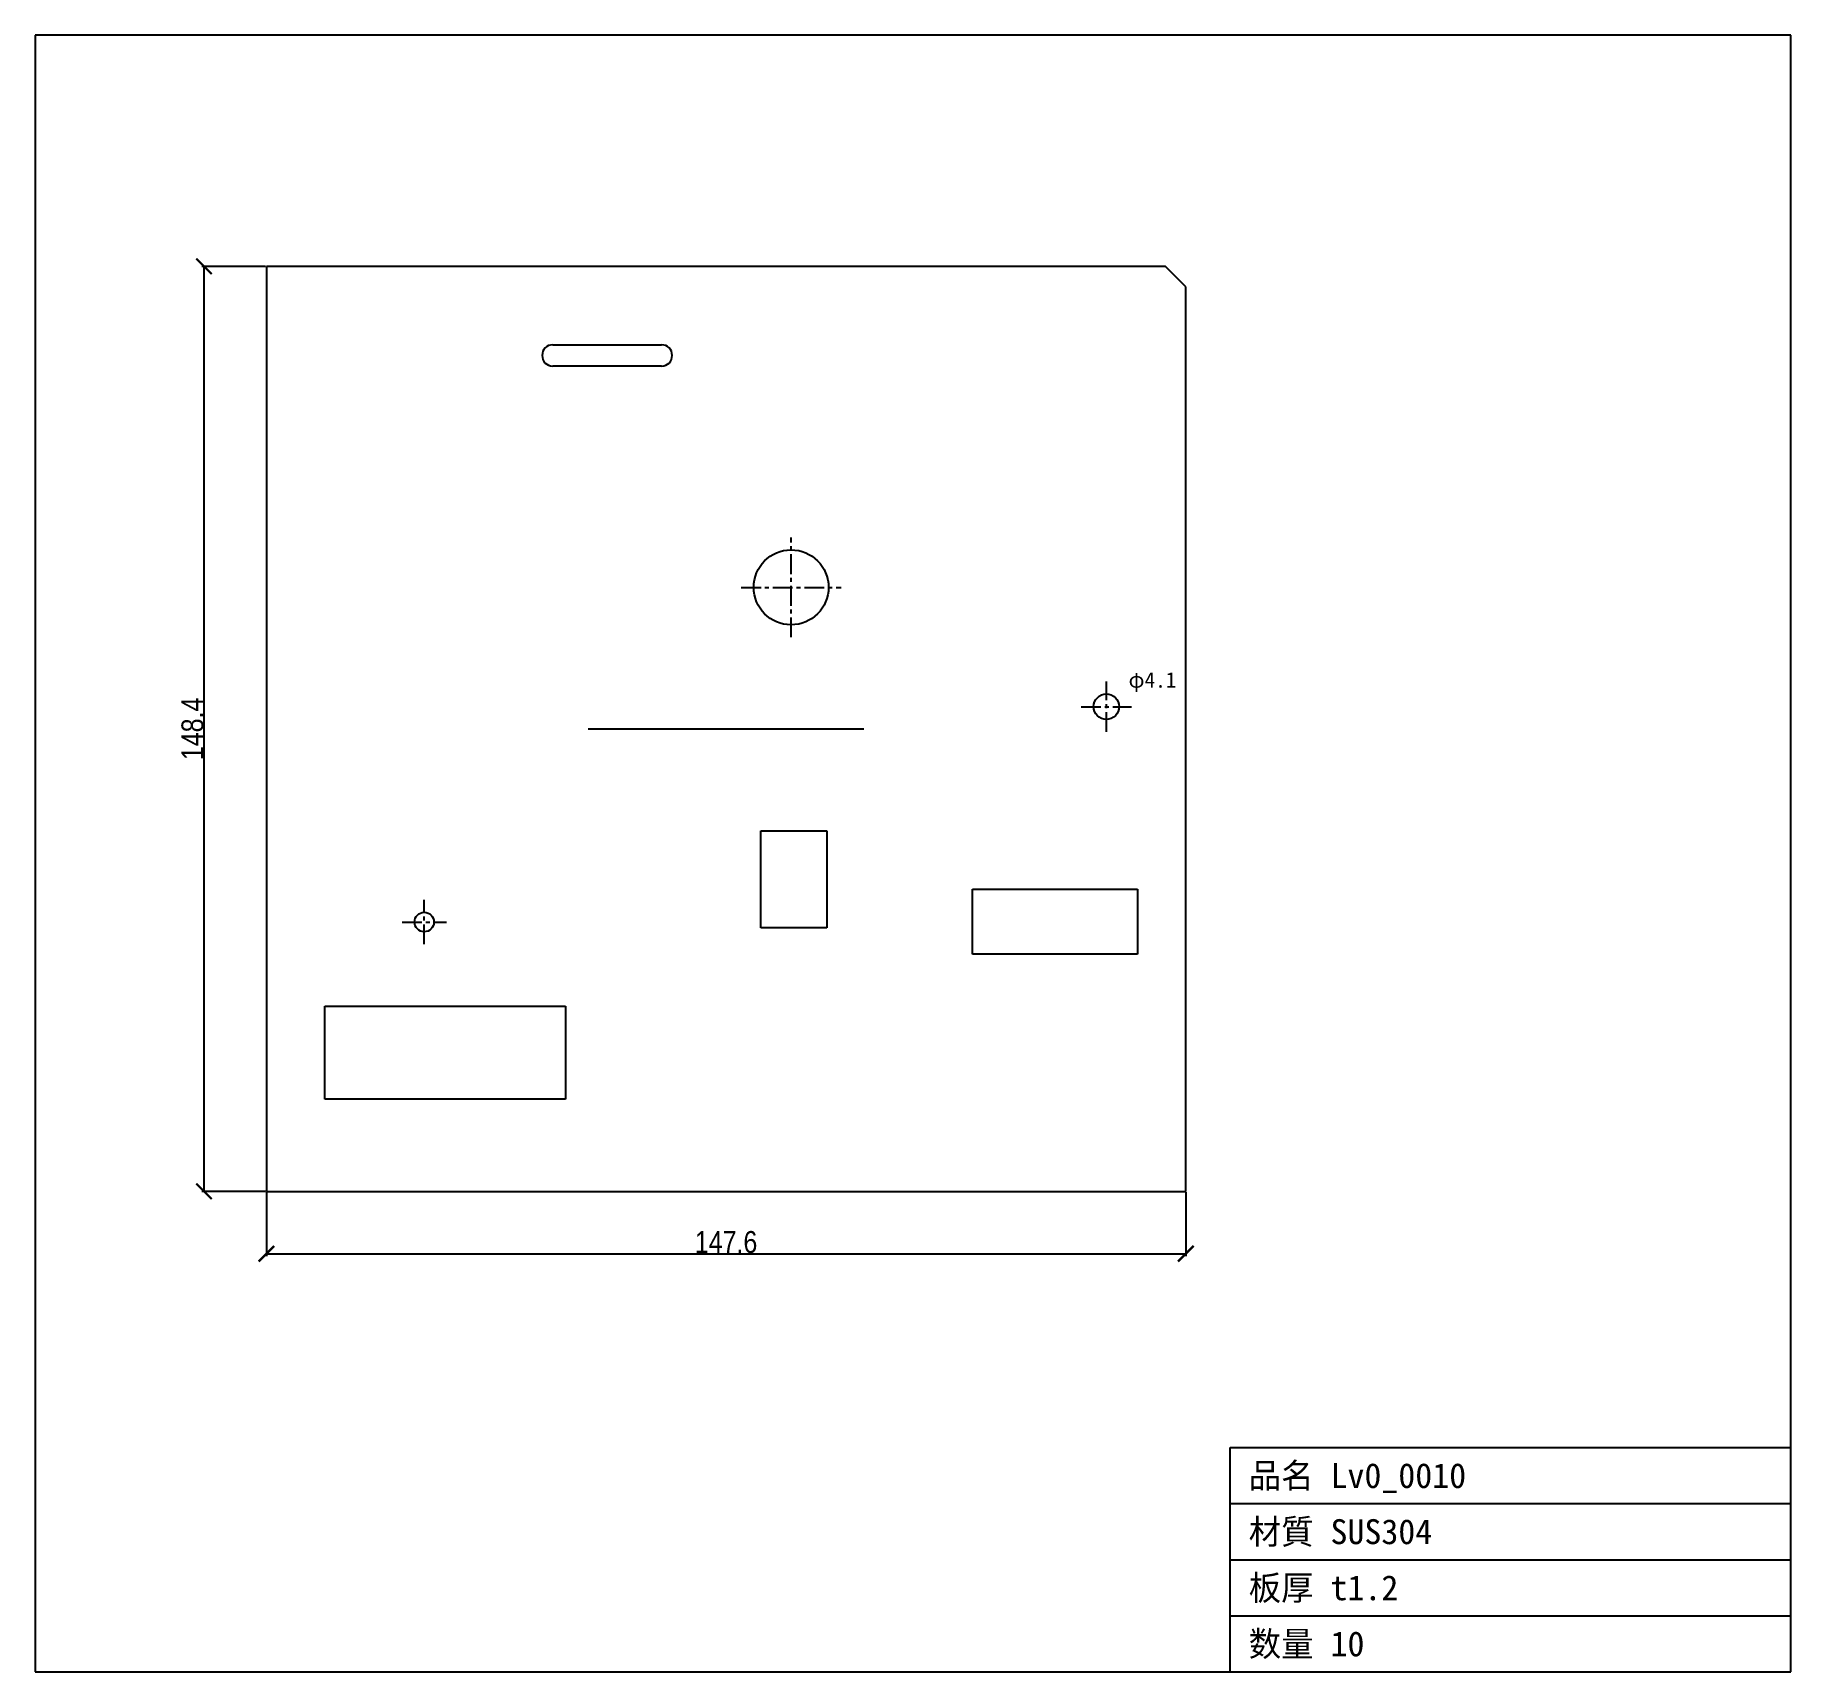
# Model space of a CAD drawing. Header units: millimetres. Extents: x -37 to 245, y -77 to 186.
import ezdxf

# ---------------------------------------------------------------- set-up
doc = ezdxf.new("R2010")
doc.units = ezdxf.units.MM
doc.linetypes.add('CENTER', pattern=[5.08, 3.175, -0.635, 0.635, -0.635])
for name, color, linetype in [('CENTER', 7, 'Continuous'), ('CUT', 7, 'Continuous'), ('DIM', 7, 'Continuous'), ('FRAME', 7, 'Continuous'), ('MARK', 7, 'Continuous'), ('TEXT', 7, 'Continuous')]:
    doc.layers.add(name, color=color, linetype=linetype)
doc.styles.add('OpenSansCondensed-Light', font='OpenSansCondensed-Light.ttf')
doc.dimstyles.new('EZDXF', dxfattribs={"dimtxt": 0.25, "dimasz": 0.175, "dimexe": 0.375, "dimexo": 0.125, "dimgap": 0.1, "dimtad": 1, "dimlfac": 100, "dimzin": 12, "dimdsep": 46, "dimtxsty": 'OpenSansCondensed-Light', "dimblk": 'ARCHTICK', "dimcen": 2.5, "dimazin": 3, "dimtfac": 0.5, "dimtmove": 2, "dimatfit": 3})

# ---------------------------------------------------------------- blocks, each defined once
blk = doc.blocks.new('_ARCHTICK')
at = {"color": 0, "linetype": 'BYBLOCK', "const_width": 0.15}
blk.add_lwpolyline([(-0.5, -0.5), (0.5, 0.5)], dxfattribs=at)

msp = doc.modelspace()

# ---------------------------------------------------------------- linework, layer by layer
at = {"layer": 'CENTER', "color": 1, "linetype": 'CENTER'}
for p, q in [((84.22, 88.91), (84.22, 104.94)), ((76.21, 96.93), (92.24, 96.93)), ((134.81, 73.74), (134.81, 81.83)), ((130.77, 77.78), (138.86, 77.78)), ((25.34, 39.65), (25.34, 46.78)), ((21.77, 43.22), (28.9, 43.22))]:
    msp.add_line(p, q, dxfattribs=at)
at = {"layer": 'CUT'}
for p, q in [((0, 148.44), (0, 0)), ((144.29, 148.44), (0, 148.44)), ((147.55, 145.18), (144.29, 148.44)), ((147.55, 0), (147.55, 145.18)), ((45.97, 135.85), (63.42, 135.85)), ((63.42, 132.42), (45.97, 132.42)), ((79.35, 42.28), (79.35, 57.86)), ((79.35, 57.86), (89.95, 57.86)), ((89.95, 57.86), (89.95, 42.28)), ((113.32, 38.08), (113.32, 48.48)), ((113.32, 48.48), (139.83, 48.48)), ((139.83, 48.48), (139.83, 38.08)), ((89.95, 42.28), (79.35, 42.28)), ((139.83, 38.08), (113.32, 38.08)), ((9.36, 14.82), (9.36, 29.74)), ((9.36, 29.74), (48.03, 29.74)), ((48.03, 29.74), (48.03, 14.82)), ((48.03, 14.82), (9.36, 14.82)), ((0, 0), (147.55, 0))]:
    msp.add_line(p, q, dxfattribs=at)
for centre, radius in [((84.22, 96.93), 6.01), ((134.81, 77.78), 2.04), ((25.34, 43.22), 1.56)]:
    msp.add_circle(centre, radius, dxfattribs=at)
for centre, start, end in [((45.97, 134.14), 90, -90), ((63.42, 134.14), -90, 90)]:
    msp.add_arc(centre, 1.71, start, end, dxfattribs=at)
at = {"layer": 'FRAME'}
for p, q in [((244.66, 185.55), (-37.11, 185.55)), ((-37.11, 185.55), (-37.11, -77.11)), ((244.66, -77.11), (244.66, 185.55)), ((154.66, -77.11), (154.66, -41.11)), ((154.66, -41.11), (244.66, -41.11)), ((154.66, -50.11), (244.66, -50.11)), ((154.66, -59.11), (244.66, -59.11)), ((154.66, -68.11), (244.66, -68.11)), ((-37.11, -77.11), (244.66, -77.11))]:
    msp.add_line(p, q, dxfattribs=at)
at = {"layer": 'MARK'}
msp.add_line((51.64, 74.22), (95.91, 74.22), dxfattribs=at)

# ---------------------------------------------------------------- texts
at = {"layer": 'TEXT'}
for s, height, p in [('φ4.1', 2.5, (138.36, 80.83)), ('品名 Lv0_0010', 4, (157.66, -47.61)), ('材質 SUS304', 4, (157.66, -56.61)), ('板厚 t1.2', 4, (157.66, -65.61)), ('数量 10', 4, (157.66, -74.61))]:
    msp.add_text(s, height=height, dxfattribs=at).set_placement(p)

# ---------------------------------------------------------------- dimensions: what is measured, and where the dimension line sits
at = {"layer": 'DIM'}
msp.add_linear_dim(base=(-10, 0), p1=(0, 0), p2=(0, 148.44), angle=90, dimstyle='EZDXF', override={"dimtxt": 3.5, "dimasz": 2.5, "dimdec": 1, "dimlfac": 1}, dxfattribs=at).render()
msp.add_linear_dim(base=(0, -10), p1=(0, 0), p2=(147.5533, 0), dimstyle='EZDXF', override={"dimtxt": 3.5, "dimasz": 2.5, "dimdec": 1, "dimlfac": 1}, dxfattribs=at).render()

doc.saveas('drawing.dxf')
